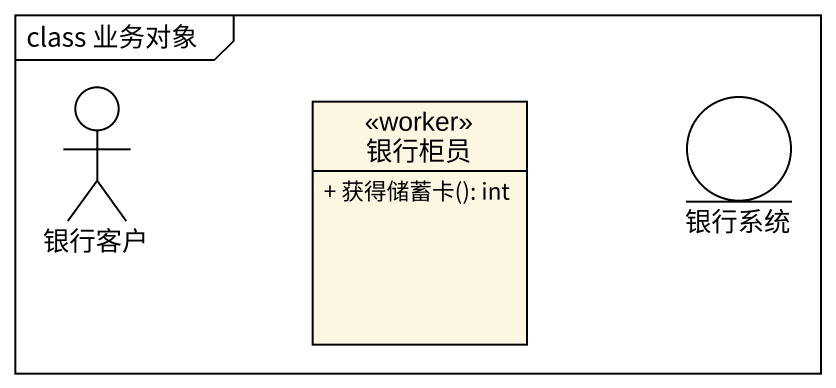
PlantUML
@startuml
mainframe class 业务对象
allowmixing
hide circle
hide empty members
skinparam classAttributeIconSize 0
actor 银行客户
class 银行柜员 <<worker>> {
  + 获得储蓄卡(): int
}
entity 银行系统
@enduml
